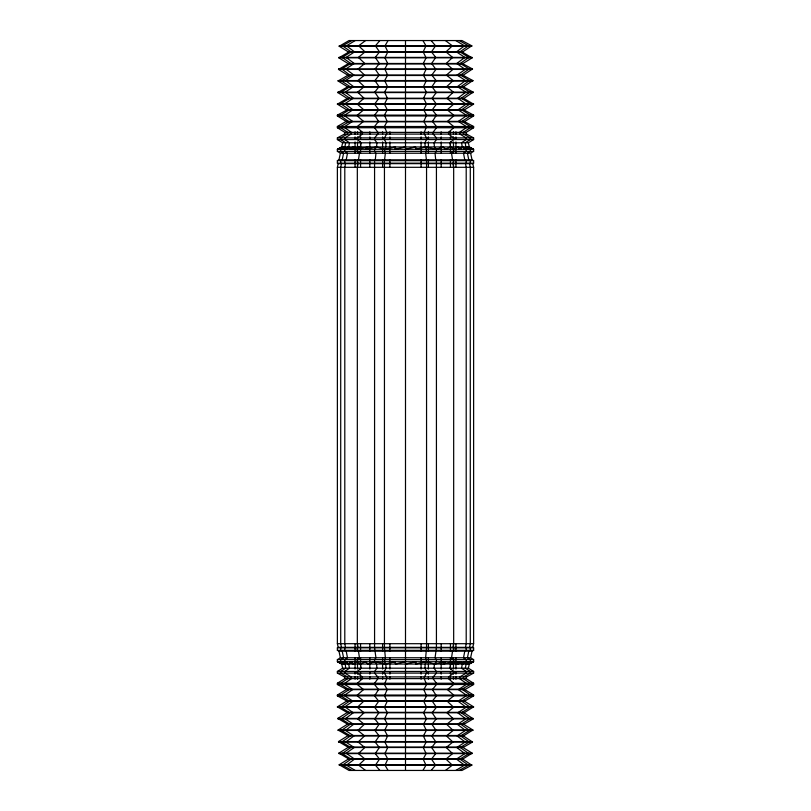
<?xml version="1.0" encoding="UTF-8"?>
<svg xmlns="http://www.w3.org/2000/svg" width="811" height="811" viewBox="0 0 811 811"><rect width="100%" height="100%" fill="white"/><g stroke="black" fill="none" stroke-linecap="round" stroke-linejoin="round"><path stroke-width="1.22" d="M337.406 104.163L346.844 98.658L464.156 98.658L473.594 104.163L464.5 109.799L346.5 109.799L337.406 104.163L473.594 104.163M337.761 92.576L347.209 87.081L463.791 87.081L473.219 92.14L464.135 98.222L346.865 98.222L337.761 92.576L473.239 92.576M338.126 80.999L347.574 75.494L463.426 75.494L472.864 80.563L463.78 86.635L347.22 86.635L338.126 80.999L472.874 80.999M338.491 69.422L347.929 63.917L463.071 63.917L472.499 68.976L463.416 75.058L347.584 75.058L338.491 69.422L472.509 69.422M338.846 57.834L348.294 52.34L462.706 52.34L472.154 57.834L463.051 63.481L347.949 63.481L338.846 57.834L472.154 57.834M339.211 46.257L349.044 40.55L461.956 40.55L471.779 45.822L462.696 51.894L348.304 51.894L339.211 46.257L471.789 46.257M346.125 121.822L464.875 121.822L473.624 126.516L473.624 127.753L466.163 132.375L344.837 132.375L337.376 127.753L337.376 126.516L346.135 121.376L337.376 115.953L337.376 115.121L346.49 110.235L464.51 110.235L473.624 115.121L473.624 115.953L464.865 121.376L346.135 121.376M462.696 759.106L348.304 759.106L339.211 764.743L349.044 770.45L461.956 770.45L471.779 765.178L462.696 759.106L472.154 753.166L463.051 747.519L347.949 747.519L338.846 753.166L348.294 758.66L462.706 758.66M463.051 747.519L472.499 742.024L463.416 735.942L347.584 735.942L338.491 741.578L347.929 747.083L463.071 747.083M463.416 735.942L472.874 730.001L463.78 724.365L347.22 724.365L338.126 730.001L347.574 735.506L463.426 735.506M463.78 724.365L473.219 718.86L464.135 712.778L346.865 712.778L337.761 718.424L347.209 723.919L463.791 723.919M464.135 712.778L473.594 706.837L464.5 701.201L346.5 701.201L337.406 706.837L346.844 712.342L464.156 712.342M464.5 701.201L473.624 695.879L473.624 695.047L464.865 689.624L346.135 689.624L337.376 695.047L337.376 695.879L346.49 700.765L464.51 700.765M464.865 689.624L473.624 684.484L473.624 683.247L466.163 678.625L344.837 678.625L337.376 683.247L337.376 684.484L346.125 689.178L464.875 689.178M365.579 770.45L358.634 765.178L365.062 759.106L358.381 753.601L364.808 747.519L358.127 742.024L364.544 735.942L357.864 730.437L364.291 724.365L357.61 718.86L364.038 712.778L357.357 707.283L363.784 701.201L357.327 695.879L357.327 695.047L363.521 689.624L357.327 684.484L357.327 683.247L362.608 678.625L362.345 676.911L357.327 673.1L357.327 671.447L361.037 668.193L360.408 664.047L357.327 661.715L357.327 659.637L359.455 657.772L358.462 651.192L357.327 650.331L357.327 647.837L357.884 647.35L357.327 643.691L357.327 167.309L357.884 163.65L357.327 160.669L358.462 159.808L359.455 153.228L357.327 151.363L357.327 149.285L360.408 146.953L361.037 142.807L357.327 139.553L357.327 137.9L362.345 134.089L362.608 132.375L357.327 127.753L357.327 126.516L363.521 121.376L357.327 115.953L357.327 115.121L363.784 109.799L357.347 104.163L364.038 98.222L357.61 92.14L364.291 86.635L357.864 80.563L364.544 75.058L358.127 68.976L364.808 63.481L358.381 57.399L365.062 51.894L358.634 45.822L365.579 40.55M445.421 40.55L452.366 45.822L445.938 51.894L452.619 57.399L446.192 63.481L452.883 69.422L446.455 75.058L453.136 80.563L446.709 86.635L453.39 92.14L446.962 98.222L453.653 104.163L447.216 109.799L453.673 115.121L453.673 115.953L447.479 121.376L453.673 126.516L453.673 127.753L448.392 132.375L448.655 134.089L453.673 137.9L453.673 139.553L449.963 142.807L450.592 146.953L453.673 149.285L453.673 151.363L451.545 153.228L452.538 159.808L453.673 160.669L453.116 163.65L453.673 167.309L453.673 643.691L453.116 647.35L453.673 647.837L453.673 650.331L452.538 651.192L451.545 657.772L453.673 659.637L453.673 661.715L450.592 664.047L449.963 668.193L453.673 671.447L453.673 673.1L448.655 676.911L448.392 678.625L453.673 683.247L453.673 684.484L447.479 689.624L453.673 695.047L453.673 695.879L447.216 701.201L453.643 707.283L446.962 712.778L453.39 718.86L446.709 724.365L453.136 730.437L446.455 735.942L452.873 742.024L446.192 747.519L452.619 753.601L445.938 759.106L452.366 765.178L445.421 770.45M338.157 647.35L472.843 647.35L473.624 647.837L473.624 650.331L472.022 651.192L338.978 651.192L337.376 650.331L337.376 647.837L338.157 647.35L337.376 643.691L337.376 167.309L338.157 163.65L337.376 163.163L337.376 160.669L338.978 159.808L472.022 159.808L473.624 160.669L473.624 163.163L472.843 163.65L338.157 163.65M338.978 159.808L340.387 153.228L337.376 151.363L337.376 149.285L341.725 146.953L469.275 146.953L473.624 149.285L473.624 151.363L470.613 153.228L340.387 153.228M342.617 142.807L468.383 142.807L473.624 139.553L473.624 137.9L466.528 134.089L344.472 134.089L337.376 137.9L337.376 139.553L342.617 142.807L341.725 146.953L338.217 149.285L344.847 146.953L345.689 142.807L340.711 139.553L340.711 137.9L347.463 134.089L347.807 132.375L340.711 127.753L340.711 126.516L349.024 121.822L340.711 115.953L340.711 115.121L349.389 109.799L340.752 103.717L349.734 98.222L341.096 92.14L350.078 86.635L341.421 80.999L350.403 75.494L341.776 68.976L350.768 63.481L342.12 57.399L351.112 51.894L342.465 45.822L351.812 40.55M344.472 134.089L344.837 132.375M466.163 678.625L466.528 676.911L473.624 673.1L473.624 671.447L468.383 668.193L342.617 668.193L337.376 671.447L337.376 673.1L344.472 676.911L466.528 676.911M468.383 668.193L469.275 664.047L472.783 661.715L466.153 664.047L465.311 668.193L470.289 671.447L470.289 673.1L463.537 676.911L463.193 678.625L470.289 683.247L470.289 684.484L461.976 689.178L470.289 695.047L470.289 695.879L461.611 701.201L470.248 707.283L461.266 712.778L469.904 718.86L460.922 724.365L469.559 730.437L460.577 735.942L469.224 742.024L460.232 747.519L468.88 753.601L459.888 759.106L468.535 765.178L459.188 770.45M470.613 657.772L340.387 657.772L337.376 659.637L337.376 661.715L341.725 664.047L469.275 664.047L473.624 661.715L473.624 659.637L470.613 657.772L472.022 651.192M472.843 647.35L473.624 643.691L473.624 167.309L472.843 163.65M388.053 40.55L385.022 45.822L387.83 51.894L384.901 57.834L387.719 63.481L384.799 68.976L387.607 75.058L384.688 80.563L387.496 86.635L384.576 92.14L387.384 98.222L384.455 104.163L387.263 109.799L384.444 115.121L387.151 121.376L384.444 126.516L386.756 132.375L386.644 134.089L384.444 137.9L384.444 139.553L386.066 142.807L385.793 146.953L384.444 149.285L385.377 153.228L384.444 160.669L384.444 647.837L385.377 657.772L384.444 661.715L385.793 664.047L386.066 668.193L384.444 671.447L384.444 673.1L386.644 676.911L386.756 678.625L384.444 684.484L387.151 689.624L384.444 695.879L387.263 701.201L384.465 707.283L387.384 712.778L384.576 718.86L387.496 724.365L384.688 730.437L387.607 735.942L384.799 742.024L387.719 747.519L384.911 753.601L387.83 759.106L385.022 765.178L388.053 770.45M422.947 770.45L425.978 765.178L423.17 759.106L426.089 753.601L423.281 747.519L426.201 742.024L423.393 735.942L426.312 730.437L423.504 724.365L426.424 718.86L423.616 712.778L426.535 707.283L423.737 701.201L426.556 695.879L423.849 689.624L426.556 684.484L424.244 678.625L424.356 676.911L426.556 673.1L426.556 671.447L424.934 668.193L425.207 664.047L426.556 661.715L425.623 657.772L426.556 647.837L426.556 160.669L425.623 153.228L426.556 149.285L425.207 146.953L424.934 142.807L426.556 139.553L426.556 137.9L424.356 134.089L424.244 132.375L426.556 126.516L423.849 121.376L426.556 115.121L423.737 109.799L426.545 104.163L423.616 98.222L426.424 92.14L423.504 86.635L426.312 80.563L423.393 75.058L426.201 68.976L423.281 63.481L426.099 57.834L423.17 51.894L425.978 45.822L422.947 40.55M458.387 148.768L460.618 149.285L462.321 146.953L461.53 142.807L466.203 139.553L466.203 137.9L459.878 134.089L459.543 132.375L466.203 127.753L466.203 126.516L458.397 121.376L466.203 115.953L466.203 115.121L458.073 109.799L466.173 104.163L457.749 98.222L465.838 92.14L457.424 86.635L465.514 80.563L457.1 75.058L465.21 69.422L456.786 63.481L464.875 57.399L456.461 51.894L464.551 45.822L455.802 40.55M352.613 662.232L350.382 661.715L348.679 664.047L349.47 668.193L344.797 671.447L344.797 673.1L351.122 676.911L351.457 678.625L344.797 683.247L344.797 684.484L352.603 689.624L344.797 695.047L344.797 695.879L352.927 701.201L344.827 706.837L353.251 712.778L345.162 718.86L353.576 724.365L345.486 730.437L353.9 735.942L345.8 742.024L354.214 747.519L346.115 753.166L354.539 759.106L346.449 765.178L355.198 770.45M342.516 146.953L340.711 149.285L340.711 151.363L343.57 153.228L342.232 159.808L340.711 160.669L340.711 163.163L341.451 163.65L340.711 167.309L340.711 643.691L341.451 647.35L340.711 647.837L340.711 650.331L342.232 651.192L343.57 657.772L340.711 659.637L340.711 661.715L342.516 664.047L337.376 661.715L473.624 661.715L468.484 664.047L470.289 661.715L470.289 659.637L467.43 657.772L468.768 651.192L470.289 650.331L470.289 647.837L469.549 647.35L470.289 643.691L470.289 167.309L469.549 163.65L470.289 163.163L470.289 160.669L468.768 159.808L467.43 153.228L470.289 151.363L470.289 149.285L468.484 146.953L473.624 149.285L337.376 149.285L342.516 146.953L338.217 149.285M379.872 40.55L375.412 45.822L379.538 51.894L375.25 57.399L379.376 63.481L375.087 68.976L379.203 75.058L374.915 80.563L379.041 86.635L374.753 92.14L378.879 98.222L374.581 104.163L378.717 109.799L374.57 115.121L378.555 121.376L374.57 126.516L374.57 127.753L377.967 132.375L377.794 134.089L374.57 137.9L374.57 139.553L376.953 142.807L376.547 146.953L374.57 149.285L374.57 151.363L375.939 153.228L375.3 159.808L374.57 160.669L374.57 647.837L375.939 657.772L374.57 659.637L374.57 661.715L376.547 664.047L376.953 668.193L374.57 671.447L374.57 673.1L377.794 676.911L377.967 678.625L374.57 683.247L374.57 684.484L378.555 689.624L374.57 695.879L378.717 701.201L374.591 707.283L378.879 712.778L374.753 718.86L379.041 724.365L374.915 730.437L379.203 735.942L375.087 742.024L379.376 747.519L375.25 753.601L379.538 759.106L375.412 765.178L379.872 770.45M431.128 770.45L435.588 765.178L431.462 759.106L435.75 753.601L431.624 747.519L435.912 742.024L431.797 735.942L436.085 730.437L431.959 724.365L436.247 718.86L432.121 712.778L436.409 707.283L432.283 701.201L436.43 695.879L432.445 689.624L436.43 684.484L436.43 683.247L433.033 678.625L433.206 676.911L436.43 673.1L436.43 671.447L434.047 668.193L434.453 664.047L436.43 661.715L436.43 659.637L435.061 657.772L436.43 647.837L436.43 160.669L435.7 159.808L435.061 153.228L436.43 151.363L436.43 149.285L434.453 146.953L434.047 142.807L436.43 139.553L436.43 137.9L433.206 134.089L433.033 132.375L436.43 127.753L436.43 126.516L432.445 121.376L436.43 115.121L432.283 109.799L436.419 104.163L432.121 98.222L436.247 92.576L431.959 86.635L436.085 80.563L431.797 75.058L435.923 69.422L431.624 63.481L435.75 57.399L431.462 51.894L435.588 45.822L431.128 40.55M453.673 149.285L457.09 146.953L461.641 148.119M349.359 662.881L353.91 664.047L357.327 661.715M355.198 40.55L346.449 45.822L354.539 51.894L346.125 57.399L354.214 63.481L345.8 68.976L353.9 75.058L345.486 80.563L353.576 86.635L345.162 92.14L353.251 98.222L344.837 103.717L352.927 109.799L344.797 115.121L344.797 115.953L352.603 121.376L344.797 126.516L344.797 127.753L351.457 132.375L351.122 134.089L344.797 137.9L344.797 139.553L349.47 142.807L348.679 146.953L350.382 149.285L353.91 146.953L355.613 148.119M455.387 662.881L457.09 664.047L460.618 661.715L462.321 664.047L461.53 668.193L466.203 671.447L466.203 673.1L459.878 676.911L459.543 678.625L466.203 683.247L466.203 684.484L458.397 689.624L466.203 695.047L466.203 695.879L458.073 701.201L466.163 707.283L457.749 712.778L465.838 718.86L457.424 724.365L465.514 730.437L457.1 735.942L465.2 742.024L456.786 747.519L464.875 753.601L456.461 759.106L464.551 765.178L455.802 770.45M468.484 664.047L472.783 661.715M450.592 146.953L445.543 149.285L442.988 146.953L436.43 149.285L425.207 146.953L416.155 149.285L415.475 146.953L405.5 149.285M360.408 664.047L365.457 661.715L368.012 664.047L374.57 661.715L385.793 664.047L394.845 661.715L395.525 664.047L405.5 661.715M353.91 146.953L344.797 149.285L344.797 151.363L347.483 153.228L346.226 159.808L344.797 160.669L344.797 163.163L345.496 163.65L344.797 167.309L344.797 643.691L345.496 647.35L344.797 647.837L344.797 650.331L346.226 651.192L347.483 657.772L344.797 659.637L345.689 668.193L340.711 671.447L340.711 673.1L347.463 676.911L347.807 678.625L340.711 683.247L340.711 684.484L349.044 689.624L340.711 695.047L340.711 695.879L349.389 701.201L340.752 707.283L349.734 712.778L341.096 718.86L350.078 724.365L341.441 730.437L350.423 735.942L341.776 742.024L350.768 747.519L342.12 753.601L351.112 759.106L342.465 765.178L351.812 770.45M457.09 664.047L466.203 661.715L466.203 659.637L463.517 657.772L464.774 651.192L466.203 650.331L466.203 647.837L465.504 647.35L466.203 643.691L466.203 167.309L465.504 163.65L466.203 163.163L466.203 160.669L464.774 159.808L463.517 153.228L466.203 151.363L465.311 142.807L470.289 139.553L470.289 137.9L463.537 134.089L463.193 132.375L470.289 127.753L470.289 126.516L461.956 121.376L470.289 115.953L470.289 115.121L461.611 109.799L470.248 103.717L461.266 98.222L469.904 92.14L460.922 86.635L469.559 80.563L460.577 75.058L469.224 68.976L460.232 63.481L468.88 57.399L459.888 51.894L468.535 45.822L459.188 40.55M350.382 149.285L360.408 146.953M450.592 664.047L460.618 661.715M357.327 149.285L368.012 146.953L365.457 149.285L376.547 146.953L384.444 149.285L395.525 146.953L394.845 149.285L405.5 146.953M405.5 664.047L416.155 661.715L415.475 664.047L426.556 661.715L434.453 664.047L445.543 661.715L442.988 664.047L453.673 661.715M339.221 45.822L471.779 45.822M338.866 57.399L472.134 57.399M338.501 68.976L472.499 68.976M338.136 80.563L472.864 80.563M337.781 92.14L473.219 92.14M337.417 103.717L473.583 103.717M337.376 115.121L473.624 115.121M337.376 115.953L473.624 115.953M337.376 126.516L473.624 126.516M337.376 127.753L473.624 127.753M337.376 137.9L473.624 137.9M337.376 139.553L473.624 139.553M337.376 151.363L473.624 151.363M337.376 160.669L473.624 160.669M337.376 163.163L473.624 163.163M337.376 167.309L473.624 167.309M337.376 643.691L473.624 643.691M337.376 647.837L473.624 647.837M337.376 650.331L473.624 650.331M337.376 659.637L473.624 659.637M337.376 671.447L473.624 671.447M337.376 673.1L473.624 673.1M337.376 683.247L473.624 683.247M337.376 684.484L473.624 684.484M337.376 695.047L473.624 695.047M337.376 695.879L473.624 695.879M337.406 706.837L473.594 706.837M337.417 707.283L473.583 707.283M337.761 718.424L473.239 718.424M337.781 718.86L473.219 718.86M338.126 730.001L472.874 730.001M338.136 730.437L472.864 730.437M338.491 741.578L472.509 741.578M338.501 742.024L472.499 742.024M338.846 753.166L472.154 753.166M338.866 753.601L472.134 753.601M339.211 764.743L471.789 764.743M339.221 765.178L471.779 765.178M463.922 148.697L466.203 149.285L462.321 146.953L470.289 149.285L466.153 146.953L472.783 149.285L469.275 146.953L468.383 142.807M347.078 662.303L344.797 661.715L348.679 664.047L340.711 661.715L344.847 664.047L338.217 661.715L341.725 664.047L342.617 668.193M468.484 146.953L472.783 149.285M338.217 661.715L342.516 664.047M457.09 146.953L460.618 149.285M350.382 661.715L353.91 664.047M466.163 132.375L466.528 134.089M470.613 153.228L472.022 159.808M338.978 651.192L340.387 657.772M344.472 676.911L344.837 678.625M455.944 131.787L455.944 134.322M455.944 136.856L455.944 139.391M455.944 141.925L455.944 153.33M455.944 159.666L455.944 167.269M455.944 643.731L455.944 651.334M455.944 657.67L455.944 669.075M455.944 671.609L455.944 674.144M455.944 676.678L455.944 679.212M453.471 131.787L453.471 134.322M453.471 136.856L453.471 139.391M453.471 141.925L453.471 153.33M453.471 159.666L453.471 167.269M453.471 643.731L453.471 651.334M453.471 657.67L453.471 669.075M453.471 671.609L453.471 674.144M453.471 676.678L453.471 679.212M450.45 131.787L450.45 134.322M450.45 136.856L450.45 139.391M450.45 141.925L450.45 153.33M450.45 159.666L450.45 167.269M450.45 643.731L450.45 651.334M450.45 657.67L450.45 669.075M450.45 671.609L450.45 674.144M450.45 676.678L450.45 679.212M441.174 131.787L441.174 134.322M441.174 136.856L441.174 139.391M441.174 141.925L441.174 153.33M441.174 159.666L441.174 167.269M441.174 643.731L441.174 651.334M441.174 657.67L441.174 669.075M441.174 671.609L441.174 674.144M441.174 676.678L441.174 679.212M428.401 131.787L428.401 134.322M428.401 136.856L428.401 139.391M428.401 141.925L428.401 153.33M428.401 159.666L428.401 167.269M428.401 643.731L428.401 651.334M428.401 657.67L428.401 669.075M428.401 671.609L428.401 674.144M428.401 676.678L428.401 679.212M421.091 131.787L421.091 134.322M421.091 136.856L421.091 139.391M421.091 141.925L421.091 153.33M421.091 159.666L421.091 167.269M421.091 643.731L421.091 651.334M421.091 657.67L421.091 669.075M421.091 671.609L421.091 674.144M421.091 676.678L421.091 679.212M405.5 40.55L405.5 770.45M389.909 131.787L389.909 134.322M389.909 136.856L389.909 139.391M389.909 141.925L389.909 153.33M389.909 159.666L389.909 167.269M389.909 643.731L389.909 651.334M389.909 657.67L389.909 669.075M389.909 671.609L389.909 674.144M389.909 676.678L389.909 679.212M382.599 131.787L382.599 134.322M382.599 136.856L382.599 139.391M382.599 141.925L382.599 153.33M382.599 159.666L382.599 167.269M382.599 643.731L382.599 651.334M382.599 657.67L382.599 669.075M382.599 671.609L382.599 674.144M382.599 676.678L382.599 679.212M369.826 131.787L369.826 134.322M369.826 136.856L369.826 139.391M369.826 141.925L369.826 153.33M369.826 159.666L369.826 167.269M369.826 643.731L369.826 651.334M369.826 657.67L369.826 669.075M369.826 671.609L369.826 674.144M369.826 676.678L369.826 679.212M360.55 131.787L360.55 134.322M360.55 136.856L360.55 139.391M360.55 141.925L360.55 153.33M360.55 159.666L360.55 167.269M360.55 643.731L360.55 651.334M360.55 657.67L360.55 669.075M360.55 671.609L360.55 674.144M360.55 676.678L360.55 679.212M357.529 131.787L357.529 134.322M357.529 136.856L357.529 139.391M357.529 141.925L357.529 153.33M357.529 159.666L357.529 167.269M357.529 643.731L357.529 651.334M357.529 657.67L357.529 669.075M357.529 671.609L357.529 674.144M357.529 676.678L357.529 679.212M355.056 131.787L355.056 134.322M355.056 136.856L355.056 139.391M355.056 141.925L355.056 153.33M355.056 159.666L355.056 167.269M355.056 643.731L355.056 651.334M355.056 657.67L355.056 669.075M355.056 671.609L355.056 674.144M355.056 676.678L355.056 679.212M344.847 146.953L344.797 149.285L348.679 146.953L340.711 149.285L344.847 146.953M466.203 661.715L466.153 664.047L470.289 661.715L462.321 664.047L466.203 661.715"/></g></svg>
